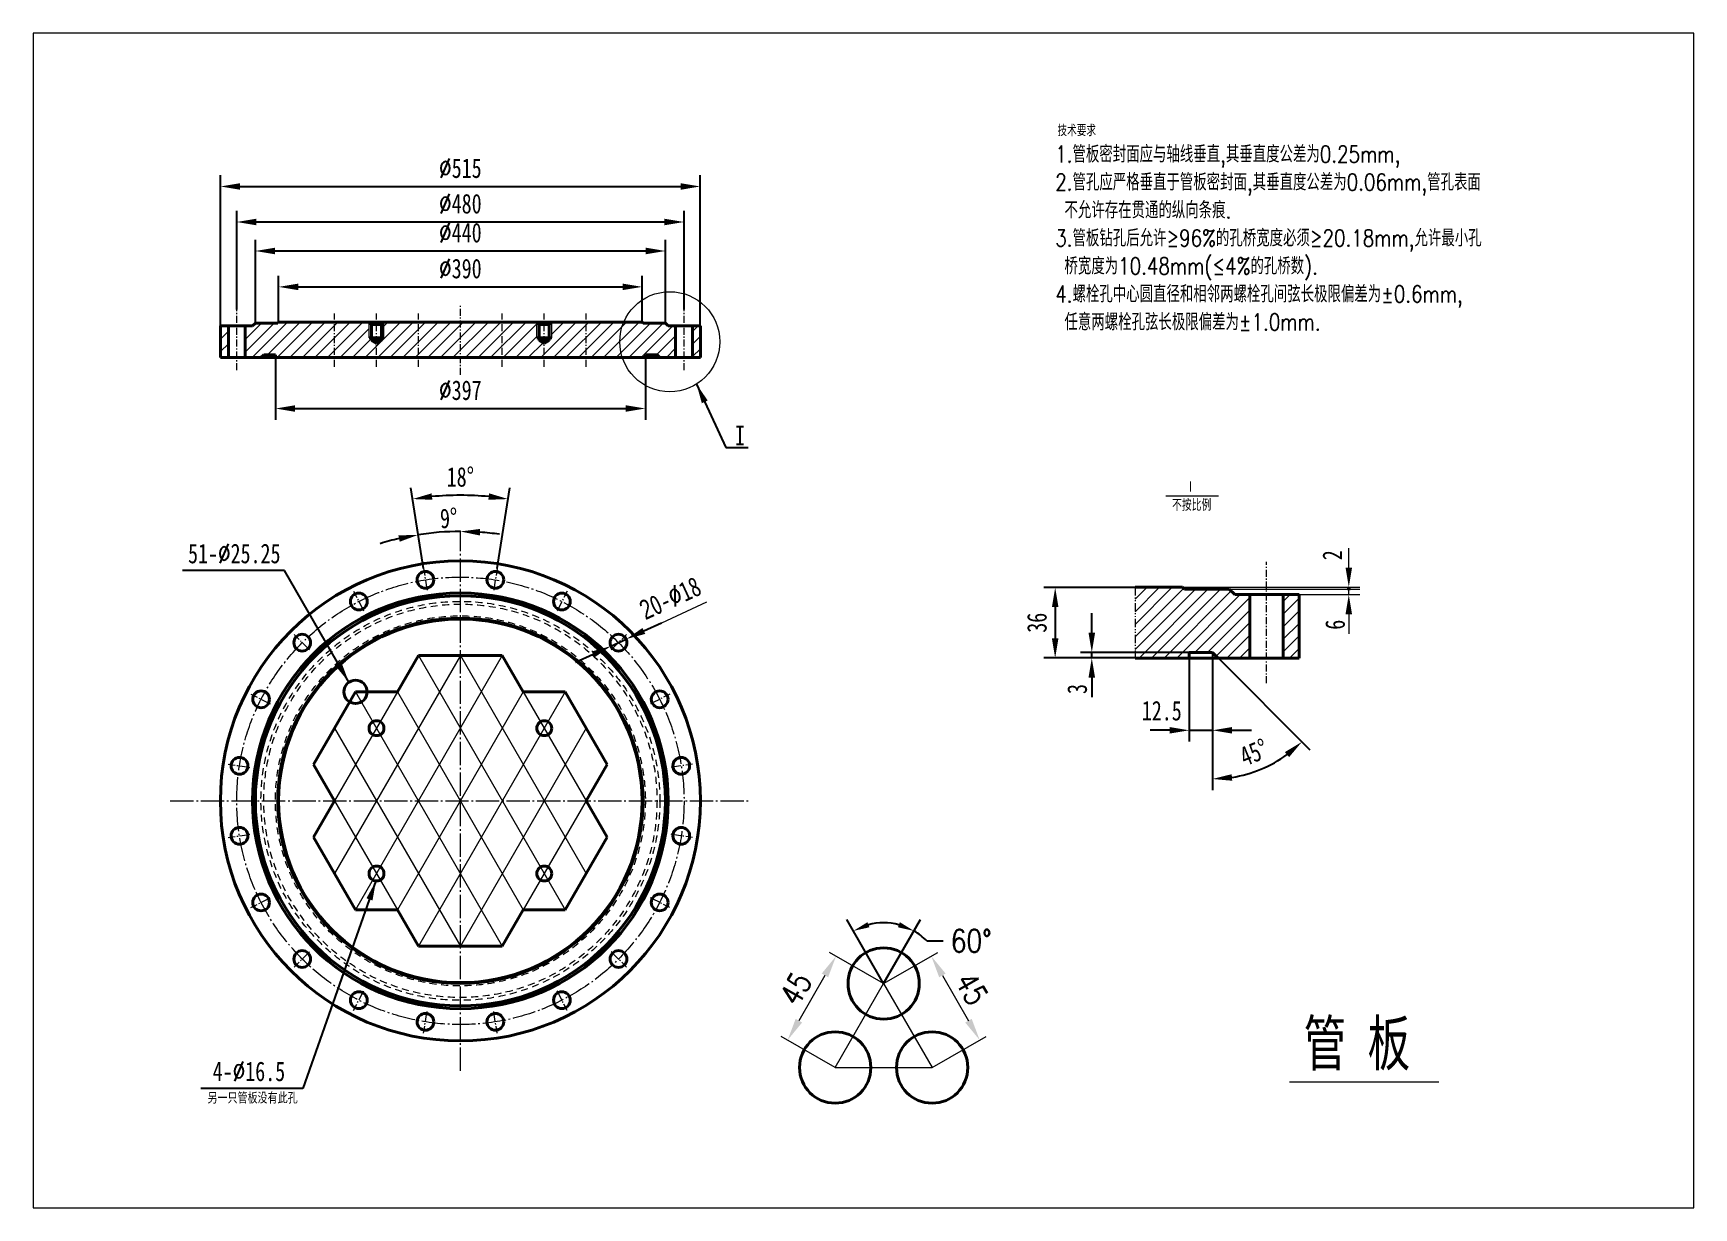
# Model space of a CAD drawing. Extents: x -43056 to 6363, y -23617 to 841.
# Drawn here: x -321 to 1461, y -15326 to -14066 of the extents above; entities that cross this region are included whole.
import ezdxf

# ---------------------------------------------------------------- set-up
doc = ezdxf.new("R2010")
doc.units = 0
doc.header["$LTSCALE"] = 10
doc.header["$PDMODE"] = 1
for name, pattern in [('JXX-S', [1.7, 0.9, -0.2, 0.1, -0.2, 0.1, -0.2]), ('XX-L', [1.25, 0.75, -0.5]), ('ZXX-L', [3.28, 2.5, -0.3, 0.18, -0.3]), ('ZXX-S', [1.27, 0.75, -0.2, 0.12, -0.2])]:
    doc.linetypes.add(name, pattern=pattern)
doc.layers.get('Defpoints').update_dxf_attribs({"linetype": 'CONTINUOUS'})
doc.layers.add('7标注层', color=4, linetype='CONTINUOUS')
for name, color, linetype, lineweight in [('A 粗实线', 1, 'CONTINUOUS', 40), ('B 细实线', 7, 'CONTINUOUS', 18), ('C 文 字', 2, 'CONTINUOUS', 20), ('D 短中心线', 3, 'ZXX-S', 18), ('E 长中心线', 3, 'ZXX-L', 18), ('G 长虚线', 6, 'XX-L', 20), ('H 短双点线', 3, 'JXX-S', 18), ('J 标注尺寸', 2, 'CONTINUOUS', 18)]:
    doc.layers.add(name, color=color, linetype=linetype, lineweight=lineweight)
doc.styles.add('HZTXT', font='SIMFANG.TTF', dxfattribs={"width": 0.75})
doc.styles.add('PC_TEXTSTYLE', font='romans.shx', dxfattribs={"width": 0.8, "bigfont": 'hzfs.shx'})
doc.styles.get("Standard").update_dxf_attribs({"font": 'SIMFANG.TTF'})
doc.styles.add('TH_GBDIM', font='romans.shx', dxfattribs={"width": 0.8, "bigfont": 'gbcbig.shx'})
doc.styles.add('标题中文', font='SIMFANG.TTF', dxfattribs={"width": 0.7})
doc.dimstyles.new('TH_GBDIM', dxfattribs={"dimscale": 7, "dimtxt": 3.5, "dimasz": 2.5, "dimexe": 2, "dimexo": 0, "dimgap": 1.5, "dimtad": 1, "dimdec": 1, "dimzin": 0, "dimdsep": 46, "dimtxsty": 'TH_GBDIM', "dimcen": 2.5, "dimclrd": 130, "dimclre": 130, "dimclrt": 3, "dimadec": 0, "dimazin": 0, "dimtfac": 0.714286, "dimtdec": 1, "dimtmove": 0, "dimatfit": 3, "dimfxl": 0, "dimtolj": 1, "dimtzin": 0, "dimlwd": -1, "dimlwe": -1, "dimarcsym": 0})
doc.dimstyles.new('通用标注3.5', dxfattribs={"dimscale": 6, "dimtxt": 3.5, "dimasz": 3.5, "dimexe": 2, "dimexo": 0, "dimgap": 1.5, "dimtad": 1, "dimdec": 0, "dimzin": 0, "dimdsep": 46, "dimtxsty": 'HZTXT', "dimcen": 4, "dimadec": 0, "dimazin": 0, "dimtfac": 0.375, "dimtdec": 0, "dimtmove": 2, "dimatfit": 3, "dimfxl": 0, "dimtolj": 1, "dimtzin": 0, "dimarcsym": 0})
doc.dimstyles.new('通用标注4.0', dxfattribs={"dimscale": 8, "dimtxt": 3, "dimasz": 3, "dimexe": 1, "dimexo": 0, "dimgap": 1, "dimtad": 1, "dimdec": 0, "dimzin": 0, "dimdsep": 46, "dimtxsty": 'Standard', "dimcen": 0, "dimadec": 0, "dimazin": 0, "dimtfac": 0.375, "dimtdec": 0, "dimtmove": 2, "dimatfit": 3, "dimfxl": 0, "dimtzin": 0, "dimarcsym": 0})

# ---------------------------------------------------------------- blocks, each defined once
blk = doc.blocks.new('*D102')
at = {"layer": 'C 文 字', "color": 0}
for p, q in [((591.6, -15085.8), (533.7, -15052.4)), ((528.6, -15077.1), (500.6, -15125.7)), ((539.6, -15175.9), (481.7, -15142.5))]:
    blk.add_line(p, q, dxfattribs=at)
for points in [[(525.2, -15075.1), (532.1, -15079.1), (540.6, -15056.4)], [(497.2, -15123.7), (504.1, -15127.7), (488.6, -15146.5)]]:
    blk.add_solid(points, dxfattribs=at)
at = {"layer": 'Defpoints', "color": 0}
for p in [(591.6, -15085.8), (488.6, -15146.5), (539.6, -15175.9)]:
    blk.add_point(p, dxfattribs=at)
at = {"layer": 'C 文 字', "color": 0, "insert": (497.3, -15091.4), "char_height": 24, "attachment_point": 5, "rotation": 60, "style": 'TH_GBDIM'}
blk.add_mtext('45', dxfattribs=at)
blk = doc.blocks.new('*D103')
at = {"layer": '7标注层', "color": 130}
for p, q in [((591.6, -15085.8), (552.1, -15017.3)), ((591.6, -15085.8), (631.2, -15017.3)), ((638, -15040.1), (655.5, -15040.1))]:
    blk.add_line(p, q, dxfattribs=at)
for start, end in [(75.4438, 104.5562), (44.5562, 60)]:
    blk.add_arc((591.6, -15085.8), 65.1, start, end, dxfattribs=at)
for points in [[(576.4, -15025.5), (574.2, -15020.1), (559.1, -15029.4)], [(609.1, -15020.1), (606.9, -15025.5), (624.2, -15029.4)]]:
    blk.add_solid(points, dxfattribs=at)
at = {"layer": 'Defpoints', "color": 0}
for p in [(580.3, -15021.7), (591.6, -15085.8), (591.6, -15085.8), (539.6, -15175.9), (643.7, -15175.9)]:
    blk.add_point(p, dxfattribs=at)
at = {"layer": '7标注层', "color": 3, "insert": (685.6, -15040.1), "char_height": 24.5, "attachment_point": 5, "style": 'TH_GBDIM'}
blk.add_mtext('\\A1;60%%d{}{}', dxfattribs=at)
blk = doc.blocks.new('*D100')
at = {"layer": 'C 文 字', "color": 0, "lineweight": -2}
blk.add_line((97.9, -14640.7), (90.3, -14592.6), dxfattribs=at)
for start, end in [(103.1648, 107.3297), (90, 99), (81.6703, 85.8352)]:
    blk.add_arc((137.4, -14889.9), 289, start, end, dxfattribs=at)
at = {"layer": 'C 文 字', "color": 0}
for points in [[(70.9, -14605.1), (72.3, -14611.9), (92.2, -14604.5)], [(158.3, -14605.2), (158.5, -14598.2), (137.4, -14600.9)]]:
    blk.add_solid(points, dxfattribs=at)
at = {"layer": 'Defpoints', "color": 0}
for p in [(107.2, -14602.5), (137.4, -14600.2), (97.9, -14640.7), (101.8, -14665), (137.4, -15179.6)]:
    blk.add_point(p, dxfattribs=at)
at = {"layer": 'C 文 字', "color": 0, "insert": (124.9, -14586.8), "char_height": 21, "attachment_point": 5, "rotation": 2.3597, "style": 'HZTXT'}
blk.add_mtext('\\A1;9°', dxfattribs=at)
blk = doc.blocks.new('*D101')
at = {"layer": 'C 文 字', "color": 0, "lineweight": -2}
for p, q in [((97.9, -14640.7), (84.3, -14554.2)), ((176.9, -14640.7), (190.6, -14554.2))]:
    blk.add_line(p, q, dxfattribs=at)
blk.add_arc((137.4, -14889.9), 327.8, 84.6709, 95.3291, dxfattribs=at)
at = {"layer": 'C 文 字', "color": 0}
for points in [[(107.4, -14566.9), (106.5, -14560), (86.1, -14566.1)], [(168.3, -14560), (167.4, -14566.9), (188.7, -14566.1)]]:
    blk.add_solid(points, dxfattribs=at)
at = {"layer": 'Defpoints', "color": 0}
for p in [(154.6, -14562.5), (97.9, -14640.7), (176.9, -14640.7), (101.8, -14665), (173, -14665)]:
    blk.add_point(p, dxfattribs=at)
at = {"layer": 'C 文 字', "color": 0, "insert": (137.4, -14542.5), "char_height": 21, "attachment_point": 5, "style": 'HZTXT'}
blk.add_mtext('\\A1;18°', dxfattribs=at)
blk = doc.blocks.new('*D99')
at = {"layer": 'C 文 字', "color": 0, "lineweight": -2}
for p, q in [((334.4, -14707.6), (353.4, -14698.8)), ((298.9, -14723.9), (315.3, -14716.4)), ((279.9, -14732.7), (260.8, -14741.5))]:
    blk.add_line(p, q, dxfattribs=at)
at = {"layer": 'C 文 字', "color": 0}
for points in [[(332.9, -14704.4), (335.8, -14710.8), (315.3, -14716.4)], [(278.4, -14729.6), (281.4, -14735.9), (298.9, -14723.9)]]:
    blk.add_solid(points, dxfattribs=at)
at = {"layer": 'Defpoints', "color": 0}
for p in [(315.3, -14716.4), (298.9, -14723.9)]:
    blk.add_point(p, dxfattribs=at)
at = {"layer": 'C 文 字', "color": 0, "insert": (362.6, -14672.5), "char_height": 21, "attachment_point": 5, "rotation": 24.7918, "style": 'HZTXT'}
blk.add_mtext('\\A1;{\\f??_GB2312|b0|i0|c0|p49;2}0-{\\Ftxt.shx|c1;%%c}18', dxfattribs=at)
blk = doc.blocks.new('*D104')
at = {"layer": 'C 文 字', "color": 0}
for p, q in [((591.6, -15085.8), (649.6, -15052.4)), ((654.7, -15077.1), (682.7, -15125.7)), ((643.7, -15175.9), (701.6, -15142.5))]:
    blk.add_line(p, q, dxfattribs=at)
for points in [[(658.1, -15075.1), (651.2, -15079.1), (642.7, -15056.4)], [(686.1, -15123.7), (679.2, -15127.7), (694.7, -15146.5)]]:
    blk.add_solid(points, dxfattribs=at)
at = {"layer": 'Defpoints', "color": 0}
for p in [(591.6, -15085.8), (694.7, -15146.5), (643.7, -15175.9)]:
    blk.add_point(p, dxfattribs=at)
at = {"layer": 'C 文 字', "color": 0, "insert": (686, -15091.4), "char_height": 24, "attachment_point": 5, "rotation": 300, "style": 'TH_GBDIM'}
blk.add_mtext('45', dxfattribs=at)
blk = doc.blocks.new('*D105')
at = {"layer": 'C 文 字', "color": 0, "lineweight": -2}
for p, q in [((861.4, -14661), (763.7, -14661)), ((775.7, -14682), (775.7, -14715.6)), ((861.4, -14736.6), (763.7, -14736.6))]:
    blk.add_line(p, q, dxfattribs=at)
at = {"layer": 'C 文 字', "color": 0}
for points in [[(772.2, -14682), (779.2, -14682), (775.7, -14661)], [(772.2, -14715.6), (779.2, -14715.6), (775.7, -14736.6)]]:
    blk.add_solid(points, dxfattribs=at)
at = {"layer": 'Defpoints', "color": 0}
for p in [(861.4, -14661), (775.7, -14736.6), (861.4, -14736.6)]:
    blk.add_point(p, dxfattribs=at)
at = {"layer": 'C 文 字', "color": 0, "insert": (756.2, -14698.8), "char_height": 21, "attachment_point": 5, "rotation": 90, "style": 'HZTXT'}
blk.add_mtext('\\A1;36', dxfattribs=at)
blk = doc.blocks.new('*D106')
at = {"layer": 'C 文 字', "color": 0, "lineweight": -2}
for p, q in [((815, -14709.6), (815, -14688.6)), ((919.5, -14730.6), (803, -14730.6)), ((919.5, -14736.6), (803, -14736.6)), ((815, -14736.6), (815, -14730.6)), ((815, -14757.6), (815, -14778.6))]:
    blk.add_line(p, q, dxfattribs=at)
at = {"layer": 'C 文 字', "color": 0}
for points in [[(811.5, -14709.6), (818.5, -14709.6), (815, -14730.6)], [(811.5, -14757.6), (818.5, -14757.6), (815, -14736.6)]]:
    blk.add_solid(points, dxfattribs=at)
at = {"layer": 'Defpoints', "color": 0}
for p in [(815, -14730.6), (919.5, -14730.6), (919.5, -14736.6)]:
    blk.add_point(p, dxfattribs=at)
at = {"layer": 'C 文 字', "color": 0, "insert": (799.4, -14769.9), "char_height": 21, "attachment_point": 5, "rotation": 90, "style": 'HZTXT'}
blk.add_mtext('\\A1;3', dxfattribs=at)
blk = doc.blocks.new('*D107')
at = {"layer": 'C 文 字', "color": 0, "lineweight": -2}
for p, q in [((919.5, -14736.6), (919.5, -14826.2)), ((944.5, -14731), (944.5, -14826.2)), ((898.5, -14814.2), (877.5, -14814.2)), ((919.5, -14814.2), (944.5, -14814.2)), ((965.5, -14814.2), (986.5, -14814.2))]:
    blk.add_line(p, q, dxfattribs=at)
at = {"layer": 'C 文 字', "color": 0}
for points in [[(898.5, -14810.7), (898.5, -14817.7), (919.5, -14814.2)], [(965.5, -14810.7), (965.5, -14817.7), (944.5, -14814.2)]]:
    blk.add_solid(points, dxfattribs=at)
at = {"layer": 'Defpoints', "color": 0}
for p in [(919.5, -14736.6), (944.5, -14731), (944.5, -14814.2)]:
    blk.add_point(p, dxfattribs=at)
at = {"layer": 'C 文 字', "color": 0, "insert": (890.1, -14793.3), "char_height": 21, "attachment_point": 5, "style": 'HZTXT'}
blk.add_mtext('\\A1;12.5', dxfattribs=at)
blk = doc.blocks.new('*D108')
at = {"layer": 'C 文 字', "color": 0, "lineweight": -2}
for p, q in [((944.5, -14731), (944.5, -14878.4)), ((950.5, -14736.6), (1048.9, -14835.1))]:
    blk.add_line(p, q, dxfattribs=at)
blk.add_arc((944.5, -14730.6), 135.7, 278.8727, 306.1273, dxfattribs=at)
at = {"layer": 'C 文 字', "color": 0}
for points in [[(1022.2, -14837.6), (1026.8, -14842.9), (1040.5, -14826.6)], [(965.7, -14868.3), (965.1, -14861.3), (944.5, -14866.4)]]:
    blk.add_solid(points, dxfattribs=at)
at = {"layer": 'Defpoints', "color": 0}
for p in [(944.5, -14730.6), (944.5, -14730.6), (944.5, -14731), (950.5, -14736.6), (979.6, -14861.8)]:
    blk.add_point(p, dxfattribs=at)
at = {"layer": 'C 文 字', "color": 0, "insert": (989, -14838), "char_height": 21, "attachment_point": 5, "rotation": 22.5, "style": 'HZTXT'}
blk.add_mtext('\\A1;45°', dxfattribs=at)
blk = doc.blocks.new('*D97')
at = {"layer": 'C 文 字', "color": 0, "lineweight": -2}
for p, q in [((-57.6, -14376.4), (-57.6, -14326.5)), ((332.4, -14376.4), (332.4, -14326.5)), ((-36.6, -14338.5), (311.4, -14338.5))]:
    blk.add_line(p, q, dxfattribs=at)
at = {"layer": 'C 文 字', "color": 0}
for points in [[(-36.6, -14335), (-36.6, -14342), (-57.6, -14338.5)], [(311.4, -14335), (311.4, -14342), (332.4, -14338.5)]]:
    blk.add_solid(points, dxfattribs=at)
at = {"layer": 'Defpoints', "color": 0}
for p in [(332.4, -14338.5), (-57.6, -14376.4), (332.4, -14376.4)]:
    blk.add_point(p, dxfattribs=at)
at = {"layer": 'C 文 字', "color": 0, "insert": (137.4, -14319), "char_height": 21, "attachment_point": 5, "style": 'HZTXT'}
blk.add_mtext('\\A1;{\\Ftxt.shx|c1;%%c}390', dxfattribs=at)
blk = doc.blocks.new('*D98')
at = {"layer": 'C 文 字', "color": 0, "lineweight": -2}
for p, q in [((-61.1, -14414.4), (-61.1, -14481)), ((335.9, -14414.4), (335.9, -14481)), ((-40.1, -14469), (314.9, -14469))]:
    blk.add_line(p, q, dxfattribs=at)
at = {"layer": 'C 文 字', "color": 0}
for points in [[(-40.1, -14465.5), (-40.1, -14472.5), (-61.1, -14469)], [(314.9, -14465.5), (314.9, -14472.5), (335.9, -14469)]]:
    blk.add_solid(points, dxfattribs=at)
at = {"layer": 'Defpoints', "color": 0}
for p in [(-61.1, -14414.4), (335.9, -14414.4), (335.9, -14469)]:
    blk.add_point(p, dxfattribs=at)
at = {"layer": 'C 文 字', "color": 0, "insert": (137.4, -14449.5), "char_height": 21, "attachment_point": 5, "style": 'HZTXT'}
blk.add_mtext('\\A1;{\\Ftxt.shx|c1;%%c}397', dxfattribs=at)
blk = doc.blocks.new('*D94')
at = {"layer": 'C 文 字', "color": 0, "lineweight": -2}
for p, q in [((-120.1, -14380.4), (-120.1, -14218.8)), ((394.9, -14380.4), (394.9, -14218.8)), ((-99.1, -14230.8), (373.9, -14230.8))]:
    blk.add_line(p, q, dxfattribs=at)
at = {"layer": 'C 文 字', "color": 0}
for points in [[(-99.1, -14227.3), (-99.1, -14234.3), (-120.1, -14230.8)], [(373.9, -14227.3), (373.9, -14234.3), (394.9, -14230.8)]]:
    blk.add_solid(points, dxfattribs=at)
at = {"layer": 'Defpoints', "color": 0}
for p in [(394.9, -14230.8), (-120.1, -14380.4), (394.9, -14380.4)]:
    blk.add_point(p, dxfattribs=at)
at = {"layer": 'C 文 字', "color": 0, "insert": (137.4, -14211.3), "char_height": 21, "attachment_point": 5, "style": 'HZTXT'}
blk.add_mtext('\\A1;{\\Ftxt.shx|c0;%%c}515', dxfattribs=at)
blk = doc.blocks.new('*D95')
at = {"layer": 'C 文 字', "color": 0, "lineweight": -2}
for p, q in [((-102.6, -14362.8), (-102.6, -14256.9)), ((-81.6, -14268.9), (356.4, -14268.9)), ((377.4, -14362.8), (377.4, -14256.9))]:
    blk.add_line(p, q, dxfattribs=at)
at = {"layer": 'C 文 字', "color": 0}
for points in [[(-81.6, -14265.4), (-81.6, -14272.4), (-102.6, -14268.9)], [(356.4, -14265.4), (356.4, -14272.4), (377.4, -14268.9)]]:
    blk.add_solid(points, dxfattribs=at)
at = {"layer": 'Defpoints', "color": 0}
for p in [(377.4, -14268.9), (-102.6, -14362.8), (377.4, -14362.8)]:
    blk.add_point(p, dxfattribs=at)
at = {"layer": 'C 文 字', "color": 0, "insert": (137.4, -14249.4), "char_height": 21, "attachment_point": 5, "style": 'HZTXT'}
blk.add_mtext('\\A1;{\\Ftxt.shx|c1;%%c}480', dxfattribs=at)
blk = doc.blocks.new('*D96')
at = {"layer": 'C 文 字', "color": 0, "lineweight": -2}
for p, q in [((-82.6, -14377.4), (-82.6, -14288)), ((357.4, -14377.4), (357.4, -14288)), ((-61.6, -14300), (336.4, -14300))]:
    blk.add_line(p, q, dxfattribs=at)
at = {"layer": 'C 文 字', "color": 0}
for points in [[(-61.6, -14296.5), (-61.6, -14303.5), (-82.6, -14300)], [(336.4, -14296.5), (336.4, -14303.5), (357.4, -14300)]]:
    blk.add_solid(points, dxfattribs=at)
at = {"layer": 'Defpoints', "color": 0}
for p in [(357.4, -14300), (-82.6, -14377.4), (357.4, -14377.4)]:
    blk.add_point(p, dxfattribs=at)
at = {"layer": 'C 文 字', "color": 0, "insert": (137.4, -14280.5), "char_height": 21, "attachment_point": 5, "style": 'HZTXT'}
blk.add_mtext('\\A1;{\\Ftxt.shx|c1;%%c}440', dxfattribs=at)

msp = doc.modelspace()

# ---------------------------------------------------------------- hatches: boundary and pattern name
at = {"layer": 'C 文 字'}
h = msp.add_hatch(dxfattribs=at)
h.set_pattern_fill('ANSI31', color=256, scale=3, style=0)
h.set_pattern_definition([(45, (-5733.79, -6133.722), (-6.735192, 6.735192), [])])
h.paths.add_polyline_path([(-111.59, -14380.36), (-120.09, -14380.36), (-120.09, -14414.36), (-111.59, -14414.36)])
h.paths.add_polyline_path([(2.41, -14414.36), (2.41, -14376.36), (-57.59, -14376.36), (-58.59, -14377.36), (-82.59, -14377.36), (-85.59, -14380.36), (-93.59, -14380.36), (-93.59, -14414.36), (-76.59, -14414.36), (-73.59, -14411.36), (-61.09, -14411.36), (-61.09, -14414.36)])
h.paths.add_polyline_path([(2.41, -14414.36), (47.41, -14414.36), (47.41, -14399.18), (42.08, -14396.1), (42.08, -14393.35), (39.41, -14393.35), (39.41, -14376.36), (2.41, -14376.36)])
h.paths.add_polyline_path([(55.41, -14393.35), (52.75, -14393.35), (52.75, -14396.1), (47.41, -14399.18), (47.41, -14414.36), (92.41, -14414.36), (92.41, -14376.36), (55.41, -14376.36)])
h.paths.add_polyline_path([(92.41, -14414.36), (137.41, -14414.36), (137.41, -14376.36), (92.41, -14376.36)])
h.paths.add_polyline_path([(182.41, -14376.36), (137.41, -14376.36), (137.41, -14414.36), (182.41, -14414.36)])
h.paths.add_polyline_path([(182.41, -14414.36), (227.41, -14414.36), (227.41, -14399.18), (222.08, -14396.1), (222.08, -14393.35), (219.41, -14393.35), (219.41, -14376.36), (182.41, -14376.36)])
h.paths.add_polyline_path([(272.41, -14376.36), (235.41, -14376.36), (235.41, -14393.35), (232.75, -14393.35), (232.75, -14396.1), (227.41, -14399.18), (227.41, -14414.36), (272.41, -14414.36)])
h.paths.add_polyline_path([(335.91, -14414.36), (335.91, -14411.36), (348.41, -14411.36), (351.41, -14414.36), (368.41, -14414.36), (368.41, -14380.36), (360.41, -14380.36), (357.41, -14377.36), (333.41, -14377.36), (332.41, -14376.36), (272.41, -14376.36), (272.41, -14414.36)])
h.paths.add_polyline_path([(394.91, -14380.36), (386.41, -14380.36), (386.41, -14414.36), (394.91, -14414.36)])
h = msp.add_hatch(dxfattribs=at)
h.set_pattern_fill('ANSI31', color=256, scale=3, style=0)
h.set_pattern_definition([(45, (-5212.277, -6185.755), (-6.735192, 6.735192), [])])
h.paths.add_polyline_path([(919.48, -14730.64), (944.48, -14730.64), (950.48, -14736.64), (984.48, -14736.64), (984.48, -14668.64), (968.48, -14668.64), (962.48, -14662.64), (914.48, -14662.64), (912.48, -14660.64), (861.37, -14660.64), (861.37, -14736.64), (919.48, -14736.64)])
h.paths.add_polyline_path([(1037.48, -14668.64), (1020.48, -14668.64), (1020.48, -14736.64), (1037.48, -14736.64)])

# ---------------------------------------------------------------- linework, layer by layer
at = {"layer": 'A 粗实线'}
for p, q in [((-120.09, -14414.36), (-120.09, -14380.36)), ((-120.09, -14380.36), (-85.59, -14380.36)), ((-111.59, -14380.36), (-111.59, -14414.36)), ((-93.59, -14380.36), (-93.59, -14414.36)), ((-85.59, -14380.36), (-82.59, -14377.36)), ((-82.59, -14377.36), (-58.59, -14377.36)), ((-57.59, -14376.36), (-58.59, -14377.36)), ((-57.59, -14376.36), (137.41, -14376.36)), ((47.41, -14376.36), (39.41, -14376.36)), ((39.41, -14376.36), (42.08, -14379.03)), ((42.08, -14379.03), (47.41, -14379.03)), ((42.08, -14396.1), (42.08, -14379.03)), ((47.41, -14376.36), (55.41, -14376.36)), ((52.75, -14379.03), (47.41, -14379.03)), ((55.41, -14376.36), (52.75, -14379.03)), ((52.75, -14396.1), (52.75, -14379.03)), ((332.41, -14376.36), (137.41, -14376.36)), ((219.41, -14376.36), (222.08, -14379.03)), ((227.41, -14376.36), (219.41, -14376.36)), ((222.08, -14396.1), (222.08, -14379.03)), ((222.08, -14379.03), (227.41, -14379.03)), ((227.41, -14376.36), (235.41, -14376.36)), ((232.75, -14379.03), (227.41, -14379.03)), ((235.41, -14376.36), (232.75, -14379.03)), ((232.75, -14396.1), (232.75, -14379.03)), ((332.41, -14376.36), (333.41, -14377.36)), ((357.41, -14377.36), (333.41, -14377.36)), ((360.41, -14380.36), (357.41, -14377.36)), ((394.91, -14380.36), (360.41, -14380.36)), ((368.41, -14380.36), (368.41, -14414.36)), ((386.41, -14380.36), (386.41, -14414.36)), ((394.91, -14414.36), (394.91, -14380.36)), ((47.41, -14393.35), (39.41, -14393.35)), ((47.41, -14396.1), (42.08, -14396.1)), ((42.08, -14396.1), (47.41, -14399.18)), ((47.41, -14393.35), (55.41, -14393.35)), ((47.41, -14396.1), (52.75, -14396.1)), ((52.75, -14396.1), (47.41, -14399.18)), ((227.41, -14393.35), (219.41, -14393.35)), ((227.41, -14396.1), (222.08, -14396.1)), ((222.08, -14396.1), (227.41, -14399.18)), ((227.41, -14393.35), (235.41, -14393.35)), ((227.41, -14396.1), (232.75, -14396.1)), ((232.75, -14396.1), (227.41, -14399.18)), ((-120.09, -14414.36), (137.41, -14414.36)), ((-76.59, -14414.36), (-73.59, -14411.36)), ((-73.59, -14411.36), (-61.09, -14411.36)), ((-61.09, -14414.36), (-61.09, -14411.36)), ((394.91, -14414.36), (137.41, -14414.36)), ((348.41, -14411.36), (335.91, -14411.36)), ((335.91, -14414.36), (335.91, -14411.36)), ((351.41, -14414.36), (348.41, -14411.36)), ((912.48, -14660.64), (861.37, -14660.64)), ((912.48, -14660.64), (914.48, -14662.64)), ((962.48, -14662.64), (914.48, -14662.64)), ((968.48, -14668.64), (962.48, -14662.64)), ((1037.48, -14668.64), (968.48, -14668.64)), ((984.48, -14668.64), (984.48, -14736.64)), ((1020.48, -14668.64), (1020.48, -14736.64)), ((1037.48, -14736.64), (1037.48, -14668.64)), ((69.91, -14772.95), (92.41, -14733.98)), ((92.41, -14733.98), (137.41, -14733.98)), ((182.41, -14733.98), (137.41, -14733.98)), ((204.91, -14772.95), (182.41, -14733.98)), ((1037.48, -14736.64), (861.37, -14736.64)), ((919.48, -14736.64), (919.48, -14730.64)), ((944.48, -14730.64), (919.48, -14730.64)), ((950.48, -14736.64), (944.48, -14730.64)), ((-20.09, -14850.89), (24.91, -14772.95)), ((24.91, -14772.95), (69.91, -14772.95)), ((249.91, -14772.95), (204.91, -14772.95)), ((294.91, -14850.89), (249.91, -14772.95)), ((2.41, -14889.87), (-20.09, -14850.89)), ((272.41, -14889.87), (294.91, -14850.89)), ((2.41, -14889.87), (-20.09, -14928.84)), ((272.41, -14889.87), (294.91, -14928.84)), ((-20.09, -14928.84), (24.91, -15006.78)), ((294.91, -14928.84), (249.91, -15006.78)), ((24.91, -15006.78), (69.91, -15006.78)), ((69.91, -15006.78), (92.41, -15045.75)), ((204.91, -15006.78), (182.41, -15045.75)), ((249.91, -15006.78), (204.91, -15006.78)), ((92.41, -15045.75), (137.41, -15045.75)), ((182.41, -15045.75), (137.41, -15045.75))]:
    msp.add_line(p, q, dxfattribs=at)
for centre, radius in [((137.41, -14889.87), 257.5), ((99.87, -14652.82), 9), ((174.96, -14652.82), 9), ((137.41, -14889.87), 223), ((137.41, -14889.87), 220), ((28.46, -14676.02), 9), ((246.37, -14676.02), 9), ((137.41, -14889.87), 196), ((137.41, -14889.87), 195), ((-32.29, -14720.16), 9), ((307.12, -14720.16), 9), ((-76.43, -14780.91), 9), ((24.91, -14772.95), 12.5), ((351.25, -14780.91), 9), ((47.41, -14811.92), 8), ((227.41, -14811.92), 8), ((-99.63, -14852.32), 9), ((374.46, -14852.32), 9), ((-99.63, -14927.41), 9), ((374.46, -14927.41), 9), ((47.41, -14967.81), 8), ((227.41, -14967.81), 8), ((-76.43, -14998.82), 9), ((351.25, -14998.82), 9), ((-32.29, -15059.57), 9), ((307.12, -15059.57), 9), ((591.64, -15085.81), 38.25), ((28.46, -15103.71), 9), ((246.37, -15103.71), 9), ((99.87, -15126.91), 9), ((174.96, -15126.91), 9), ((539.62, -15175.91), 38.25), ((643.66, -15175.91), 38.25)]:
    msp.add_circle(centre, radius, dxfattribs=at)
at = {"layer": 'B 细实线'}
for p, q in [((39.41, -14393.35), (39.41, -14376.36)), ((55.41, -14393.35), (55.41, -14376.36)), ((219.41, -14393.35), (219.41, -14376.36)), ((235.41, -14393.35), (235.41, -14376.36)), ((137.41, -14733.98), (2.41, -14967.81)), ((182.41, -14733.98), (24.91, -15006.78)), ((92.41, -14733.98), (249.91, -15006.78)), ((137.41, -14733.98), (272.41, -14967.81)), ((69.91, -14772.95), (2.41, -14889.87)), ((24.91, -14772.95), (182.41, -15045.75)), ((204.91, -14772.95), (69.91, -15006.78)), ((69.91, -14772.95), (204.91, -15006.78)), ((249.91, -14772.95), (92.41, -15045.75)), ((204.91, -14772.95), (272.41, -14889.87)), ((2.41, -14811.92), (137.41, -15045.75)), ((272.41, -14811.92), (137.41, -15045.75)), ((2.41, -14889.87), (69.91, -15006.78)), ((272.41, -14889.87), (204.91, -15006.78)), ((539.62, -15175.91), (591.64, -15085.81)), ((591.64, -15085.81), (643.66, -15175.91)), ((539.62, -15175.91), (643.66, -15175.91))]:
    msp.add_line(p, q, dxfattribs=at)
at = {"layer": 'C 文 字'}
for p, q in [((1090.79, -14639.64), (1090.79, -14618.64)), ((1090.79, -14641.64), (1090.79, -14620.64)), ((912.48, -14660.64), (1102.79, -14660.64)), ((962.48, -14662.64), (1102.79, -14662.64)), ((1046.13, -14662.64), (1102.79, -14662.64)), ((1090.79, -14660.64), (1090.79, -14662.64)), ((1090.79, -14668.64), (1090.79, -14662.64)), ((353.42, -14698.77), (401.99, -14676.34)), ((1037.48, -14668.64), (1102.79, -14668.64)), ((1090.79, -14683.64), (1090.79, -14704.64)), ((1090.79, -14689.64), (1090.79, -14710.64)), ((944.48, -14730.64), (944.48, -14730.98)), ((1027.01, -15191.47), (1187.35, -15191.47))]:
    msp.add_line(p, q, dxfattribs=at)
msp.add_lwpolyline([(-320.99, -14066.4), (-320.99, -15326.4), (1461.01, -15326.4), (1461.01, -14066.4)], close=True, dxfattribs=at)
for centre, radius in [((362.14, -14397.36), 53.71), ((1090.79, -14662.64), 1.36)]:
    msp.add_circle(centre, radius, dxfattribs=at)
for points in [[(1087.29, -14639.64), (1094.29, -14639.64), (1090.79, -14660.64)], [(1087.29, -14689.64), (1094.29, -14689.64), (1090.79, -14668.64)]]:
    msp.add_solid(points, dxfattribs=at)
at = {"layer": 'D 短中心线'}
for p, q in [((-102.59, -14427.93), (-102.59, -14362.8)), ((137.41, -14432.9), (137.41, -14357.27)), ((377.41, -14427.93), (377.41, -14362.8)), ((2.41, -14424.13), (2.41, -14367.02)), ((47.41, -14424.13), (47.41, -14367.02)), ((92.41, -14424.13), (92.41, -14367.02)), ((182.41, -14424.13), (182.41, -14367.02)), ((227.41, -14424.13), (227.41, -14367.02)), ((272.41, -14424.13), (272.41, -14367.02)), ((97.94, -14640.66), (101.79, -14664.98)), ((176.88, -14640.66), (173.03, -14664.98)), ((1002.48, -14763.78), (1002.48, -14633.51)), ((22.86, -14665.05), (34.05, -14687)), ((251.96, -14665.05), (240.78, -14687)), ((-41, -14711.45), (-23.59, -14728.87)), ((315.83, -14711.45), (298.41, -14728.87)), ((-87.4, -14775.32), (-65.46, -14786.5)), ((362.23, -14775.32), (340.28, -14786.5)), ((-111.79, -14850.4), (-87.47, -14854.25)), ((386.62, -14850.4), (362.3, -14854.25)), ((-111.79, -14929.34), (-87.47, -14925.48)), ((386.62, -14929.34), (362.3, -14925.48)), ((-87.4, -15004.41), (-65.46, -14993.23)), ((362.23, -15004.41), (340.28, -14993.23)), ((-41, -15068.28), (-23.59, -15050.86)), ((315.83, -15068.28), (298.41, -15050.86)), ((22.86, -15114.68), (34.05, -15092.74)), ((251.96, -15114.68), (240.78, -15092.74)), ((97.94, -15139.07), (101.79, -15114.75)), ((176.88, -15139.07), (173.03, -15114.75))]:
    msp.add_line(p, q, dxfattribs=at)
at = {"layer": 'E 长中心线'}
for p, q in [((137.41, -15179.56), (137.41, -14600.17)), ((-173.9, -14889.87), (448.72, -14889.87))]:
    msp.add_line(p, q, dxfattribs=at)
msp.add_circle((137.41, -14889.87), 240, dxfattribs=at)
at = {"layer": 'G 长虚线'}
for radius in [214, 211, 198.5]:
    msp.add_circle((137.41, -14889.87), radius, dxfattribs=at)
at = {"layer": 'H 短双点线'}
msp.add_line((861.37, -14660.64), (861.37, -14736.64), dxfattribs=at)
at = {"layer": 'J 标注尺寸'}
msp.add_line((894.31, -14562.73), (951.06, -14562.73), dxfattribs=at)

# ---------------------------------------------------------------- texts
at = {"layer": 'C 文 字', "style": '标题中文', "width": 0.7}
for s, height, p in [('技术要求', 10.8, (778.21, -14175.68)), ('Ⅰ', 11.02, (915.7, -14558.17)), ('不按比例', 11.016, (901.12, -14577.6))]:
    msp.add_text(s, height=height, dxfattribs=at).set_placement(p)
at = {"layer": 'C 文 字', "insert": (775.81, -14187.12), "char_height": 18, "width": 1967, "attachment_point": 1, "style": 'PC_TEXTSTYLE'}
msp.add_mtext('1.管板密封面应与轴线垂直,其垂直度公差为0.25mm,\\P2.管孔应严格垂直于管板密封面,其垂直度公差为0.06mm,管孔表面\\P 不允许存在贯通的纵向条痕.\\P3.管板钻孔后允许≥96%的孔桥宽度必须≥20.18mm,允许最小孔\\P 桥宽度为10.48mm(≤4%的孔桥数).\\P4.螺栓孔中心圆直径和相邻两螺栓孔间弦长极限偏差为±0.6mm,\\P 任意两螺栓孔弦长极限偏差为±1.0mm.', dxfattribs=at)
at = {"layer": 'C 文 字', "style": 'HZTXT'}
for s, insert, char_height, attachment_point in [('I', (432.06, -14487.37), 21, 1), ('51-{\\Ftxt.shx|c1;%%c}25.25', (-55.63, -14635.36), 21, 9), ('4-{\\Ftxt.shx|c0;%%c}16.5', (-50.6, -15190.85), 21, 9), ('另一只管板没有此孔', (-37.24, -15214.66), 10.5, 9)]:
    msp.add_mtext(s, dxfattribs=dict(at, insert=insert, char_height=char_height, attachment_point=attachment_point))
at = {"layer": 'C 文 字', "char_height": 21, "attachment_point": 5, "rotation": 90, "style": 'HZTXT'}
for s, insert in [('\\A1;2', (1073.08, -14626.37)), ('\\A1;6', (1076.17, -14700.92))]:
    msp.add_mtext(s, dxfattribs=dict(at, insert=insert))
at = {"layer": 'J 标注尺寸', "style": '标题中文', "width": 0.7}
msp.add_text('管 板', height=47.98, dxfattribs=at).set_placement((1042.25, -15173.84))

# ---------------------------------------------------------------- dimensions: what is measured, and where the dimension line sits
at = {"layer": '7标注层'}
dim = msp.add_angular_dim_2l(base=(580.34, -15021.68), line1=((539.62, -15175.91), (591.64, -15085.81)), line2=((591.64, -15085.81), (643.66, -15175.91)), text='60%%d{}{}', dimstyle='TH_GBDIM', override={"dimtad": 0, "dimtih": 1, "dimtoh": 1, "dimclrt": 3}, dxfattribs=at)
dim.commit()
dim.dimension.update_dxf_attribs({"geometry": '*D103', "text_midpoint": (685.65, -15040.12)})
at = {"layer": 'C 文 字'}
for base, p1, p2, text, picture, middle in [((394.91, -14230.8), (-120.09, -14380.36), (394.91, -14380.36), '{\\Ftxt.shx|c0;%%c}<>', '*D94', (137.41, -14211.3)), ((377.41, -14268.86), (-102.59, -14362.8), (377.41, -14362.8), '{\\Ftxt.shx|c1;%%c}<>', '*D95', (137.41, -14249.36)), ((357.41, -14300.03), (-82.59, -14377.36), (357.41, -14377.36), '{\\Ftxt.shx|c1;%%c}<>', '*D96', (137.41, -14280.53)), ((332.41, -14338.49), (-57.59, -14376.36), (332.41, -14376.36), '{\\Ftxt.shx|c1;%%c}<>', '*D97', (137.41, -14318.99)), ((335.91, -14469.03), (-61.09, -14414.36), (335.91, -14414.36), '{\\Ftxt.shx|c1;%%c}<>', '*D98', (137.41, -14449.53))]:
    dim = msp.add_linear_dim(base=base, p1=p1, p2=p2, text=text, dimstyle='通用标注3.5', dxfattribs=at)
    dim.commit()
    dim.dimension.update_dxf_attribs({"geometry": picture, "text_midpoint": middle})
for base, line1, line2, picture, middle in [((154.57, -14562.49), ((176.88, -14640.66), (173.03, -14664.98)), ((97.94, -14640.66), (101.79, -14664.98)), '*D101', (137.41, -14542.54)), ((979.61, -14861.76), ((944.48, -14730.64), (944.48, -14730.98)), ((950.48, -14736.64), (944.48, -14730.64)), '*D108', (988.96, -14838.04))]:
    dim = msp.add_angular_dim_2l(base=base, line1=line1, line2=line2, dimstyle='通用标注3.5', dxfattribs=at)
    dim.commit()
    dim.dimension.update_dxf_attribs({"geometry": picture, "text_midpoint": middle})
dim = msp.add_angular_dim_2l(base=(107.21, -14602.49), line1=((137.41, -15179.56), (137.41, -14600.17)), line2=((97.94, -14640.66), (101.79, -14664.98)), dimstyle='通用标注3.5', dxfattribs=at)
dim.commit()
dim.dimension.update_dxf_attribs({"geometry": '*D100', "text_midpoint": (124.92, -14586.79), "dimtype": 162})
dim = msp.add_diameter_dim_2p(p1=(298.95, -14723.93), p2=(315.29, -14716.39), text='{\\f??_GB2312|b0|i0|c0|p49;2}0-{\\Ftxt.shx|c1;%%c}18', dimstyle='通用标注3.5', dxfattribs=at)
dim.commit()
dim.dimension.update_dxf_attribs({"geometry": '*D99', "text_midpoint": (362.55, -14672.53), "dimtype": 163})
dim = msp.add_linear_dim(base=(775.72, -14736.64), p1=(861.37, -14661.04), p2=(861.37, -14736.64), angle=90, text='36', dimstyle='通用标注3.5', dxfattribs=at)
dim.commit()
dim.dimension.update_dxf_attribs({"geometry": '*D105', "text_midpoint": (756.22, -14698.84)})
dim = msp.add_linear_dim(base=(815, -14730.64), p1=(919.48, -14736.64), p2=(919.48, -14730.64), angle=90, text='3', dimstyle='通用标注3.5', dxfattribs=at)
dim.commit()
dim.dimension.update_dxf_attribs({"geometry": '*D106', "text_midpoint": (799.4, -14769.87), "dimtype": 160})
dim = msp.add_linear_dim(base=(944.48, -14814.23), p1=(919.48, -14736.64), p2=(944.48, -14730.98), text='12.5', dimstyle='通用标注3.5', dxfattribs=at)
dim.commit()
dim.dimension.update_dxf_attribs({"geometry": '*D107', "text_midpoint": (890.12, -14793.3), "dimtype": 160})
for p2, distance, picture, middle in [((539.62, -15175.91), -58.9, '*D102', (497.31, -15091.41)), ((643.66, -15175.91), 58.9, '*D104', (685.98, -15091.41))]:
    dim = msp.add_aligned_dim(p1=(591.64, -15085.81), p2=p2, distance=distance, text='45', dimstyle='通用标注4.0', override={"dimtxsty": 'TH_GBDIM', "dimlwd": 65535, "dimlwe": 65535}, dxfattribs=at)
    dim.commit()
    dim.dimension.update_dxf_attribs({"geometry": picture, "text_midpoint": middle})

# ---------------------------------------------------------------- leaders
for points in [[(390.83, -14442.78), (422.29, -14510.85), (446.27, -14510.85)], [(17.8, -14762.67), (-51.38, -14642.8), (-160.9, -14642.8)], [(46.84, -14975.79), (-31.64, -15198.29), (-141.16, -15198.29)]]:
    msp.add_leader(points, dimstyle='通用标注3.5', override={"dimgap": 1.5, "dimtad": 0}, dxfattribs=at)

doc.saveas('drawing.dxf')
